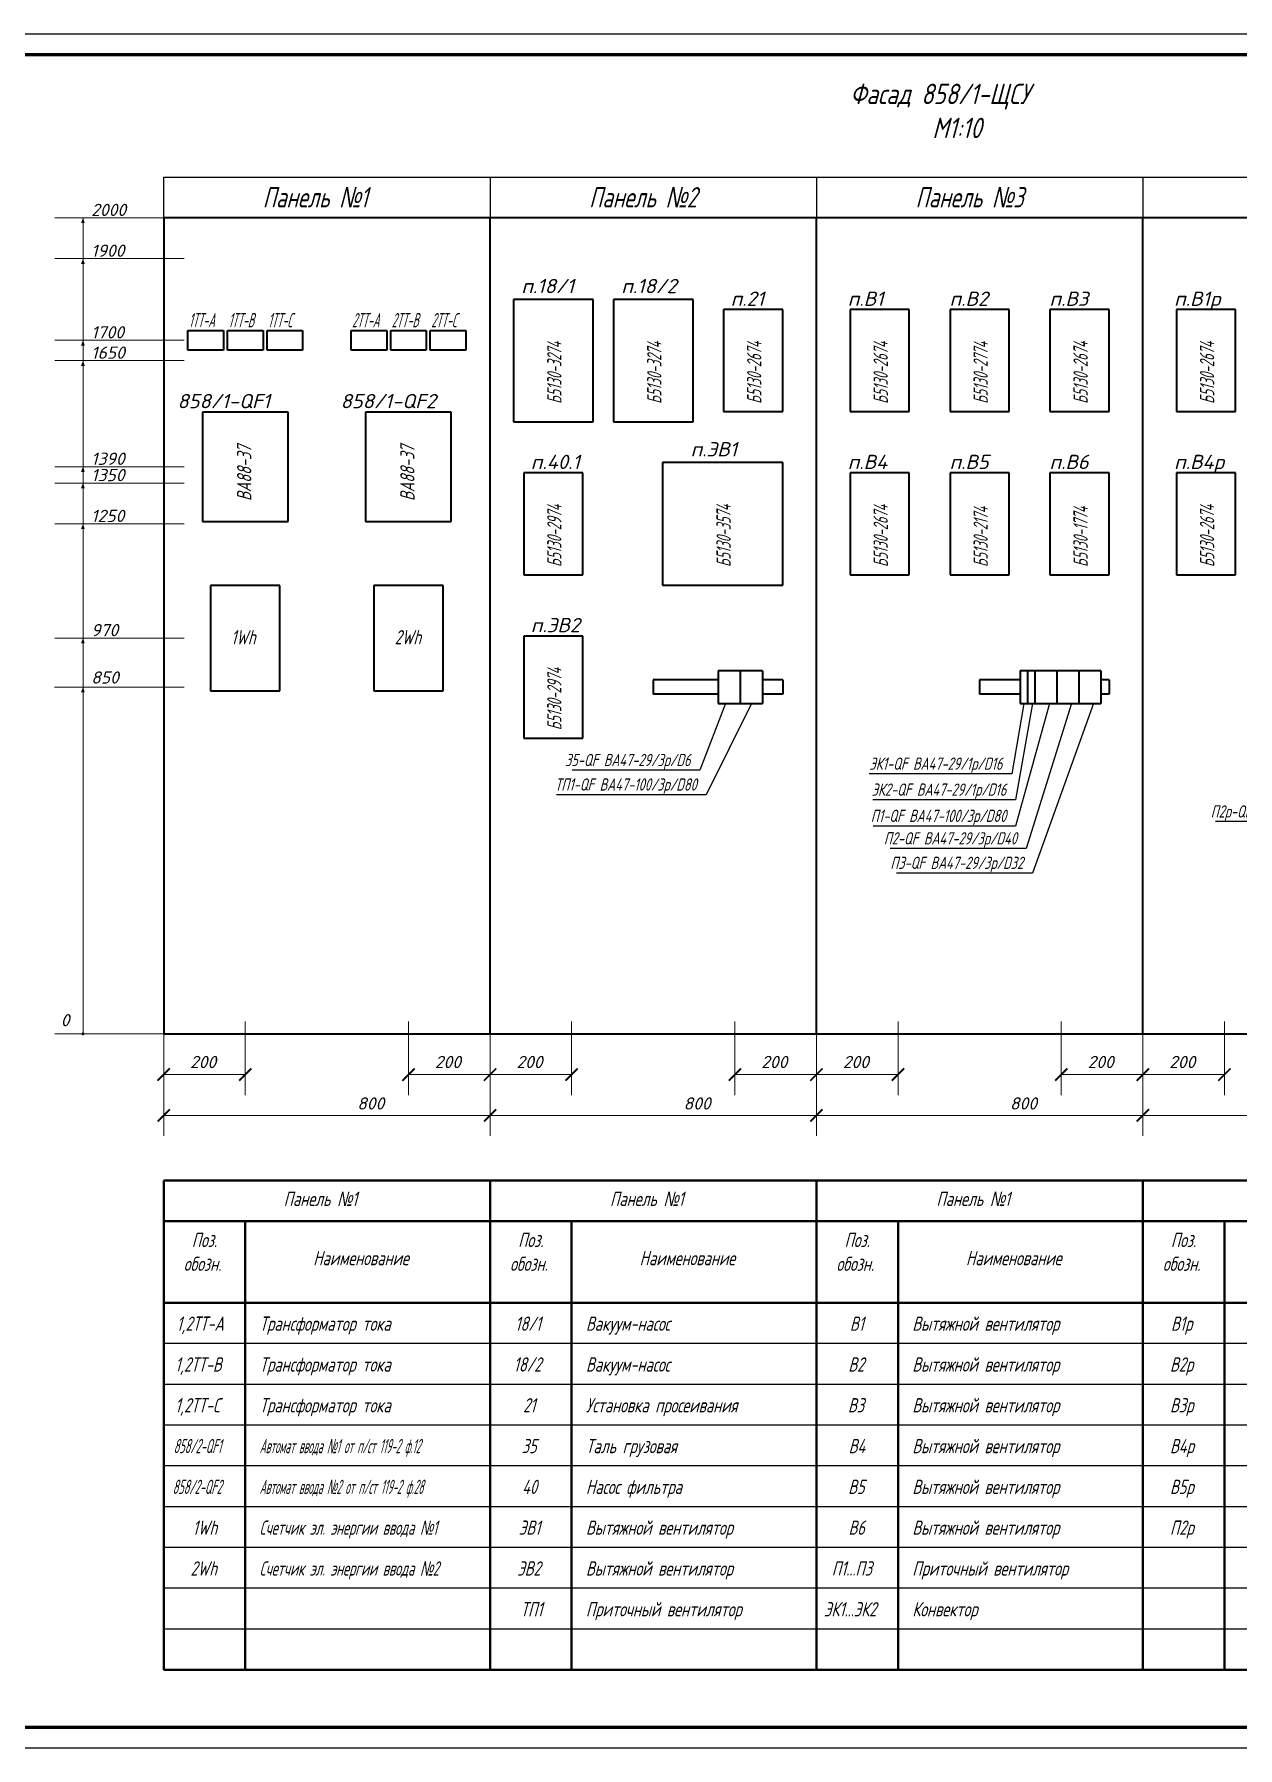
# Model space of a CAD drawing. Header units: millimetres. Extents: x -10490 to 5162, y -5053 to 76.
# Drawn here: x -6900 to -6605.1, y -814.1 to -394.1 of the extents above; entities that cross this region are included whole.
import ezdxf
from ezdxf import colors
from ezdxf.entities.mleader import LeaderData, LeaderLine
from ezdxf.math import Vec2, Vec3

# ---------------------------------------------------------------- set-up
doc = ezdxf.new("R2010")
doc.units = ezdxf.units.MM
for name, color, linetype, lineweight in [('Линия выноска', 137, 'Continuous', 25), ('Размерная', 4, 'Continuous', 25), ('Рамка толстая', 7, 'Continuous', 60), ('Рамка тонкая', 5, 'Continuous', 25), ('ТаБлица', 253, 'Continuous', 25), ('Текст', 2, 'Continuous', 25), ('Элемент эл. схем', 7, 'Continuous', 35)]:
    doc.layers.add(name, color=color, linetype=linetype, lineweight=lineweight)
doc.styles.add('GOST', font='GOST.shx', dxfattribs={"oblique": 15, "height": 3.5})
doc.styles.add('SIMPLEX', font='simplex.shx', dxfattribs={"width": 0.7, "oblique": 15})

# ---------------------------------------------------------------- blocks, each defined once
blk = doc.blocks.new('_ArchTick')
at = {"color": 0, "linetype": 'ByBlock', "const_width": 0.15}
blk.add_lwpolyline([(-0.5, -0.5), (0.5, 0.5)], dxfattribs=at)
blk = doc.blocks.new('_None')
blk = doc.blocks.new('A$C7B2D3637')
at = {"layer": 'Рамка толстая'}
for p, q in [((886, 415), (20, 415)), ((20, 5), (886, 5))]:
    blk.add_line(p, q, dxfattribs=at)
at = {"layer": 'Рамка тонкая'}
for p, q in [((891, 420), (0, 420)), ((0, 0), (891, 0))]:
    blk.add_line(p, q, dxfattribs=at)

msp = doc.modelspace()

# ---------------------------------------------------------------- hatches: boundary and pattern name
at = {"layer": 'Размерная', "lineweight": 18}
for points in [[(-6888.08289, -439.12815), (-6887.66956, -440.44794), (-6888.60131, -440.44792)], [(-6888.08278, -449.12804), (-6887.66945, -450.44782), (-6888.60119, -450.44781)], [(-6888.08278, -469.12796), (-6887.66945, -470.44774), (-6888.60119, -470.44773)], [(-6888.08289, -474.12796), (-6887.66956, -475.44774), (-6888.60131, -475.44773)], [(-6888.08278, -500.12807), (-6887.66945, -501.44785), (-6888.60119, -501.44783)], [(-6888.08314, -504.12558), (-6887.66981, -505.44536), (-6888.60156, -505.44535)], [(-6888.08414, -514.12814), (-6887.67081, -515.44792), (-6888.60255, -515.4479)], [(-6888.08278, -542.12876), (-6887.66945, -543.44854), (-6888.60119, -543.44853)], [(-6888.0848, -554.12819), (-6887.67147, -555.44797), (-6888.60322, -555.44796)]]:
    msp.add_hatch(color=256, dxfattribs=at).paths.add_polyline_path(points)
h = msp.add_hatch(color=256, dxfattribs=at)
h.paths.add_polyline_path([(-6888.09564, -639.53077), (-6888.09564, -639.34013, 1), (-6888.09563, -638.94013), (-6888.09563, -638.80185, -0.983601769)])
h.paths.add_polyline_path([(-6888.46615, -639.1706), (-6888.2933, -639.1706, 0.37009163), (-6888.09564, -639.34013), (-6888.09564, -639.53077, -0.415603372)])
h.paths.add_polyline_path([(-6888.10165, -638.8018, -0.004133378), (-6888.09563, -638.80185), (-6888.09563, -638.94013, 0.459756381), (-6888.2933, -639.1706), (-6888.46615, -639.1706, -0.417671194)])
h = msp.add_hatch(color=256, dxfattribs=at)
h.paths.add_polyline_path([(-6888.09564, -639.34013), (-6888.09563, -638.94013, -1)])
h.paths.add_polyline_path([(-6888.09563, -638.94013), (-6888.09563, -639.17061), (-6888.2933, -639.1706, -0.459756381)])
h.paths.add_polyline_path([(-6888.09563, -639.17061), (-6888.09564, -639.34013, -0.37009163), (-6888.2933, -639.1706)])

# ---------------------------------------------------------------- linework, layer by layer
for p, q in [((-6895.04361, -439.14622), (-6868.32463, -439.14683)), ((-6888.09231, -439.14638), (-6888.09563, -639.14013)), ((-6895.0435, -449.14611), (-6863.32452, -449.14683)), ((-6895.0435, -469.14603), (-6863.32452, -469.14675)), ((-6895.04361, -474.14603), (-6863.32463, -474.14675)), ((-6895.0435, -500.14614), (-6863.32452, -500.14686)), ((-6895.04386, -504.14365), (-6863.32488, -504.14437)), ((-6895.04486, -514.14621), (-6863.32587, -514.14693)), ((-6895.0435, -542.14683), (-6863.32452, -542.14755)), ((-6895.04552, -554.14626), (-6863.32295, -554.14687)), ((-6868.32479, -637.14615), (-6868.32513, -664.14468)), ((-6868.32479, -637.14615), (-6868.32513, -664.14468)), ((-6868.32479, -637.14615), (-6868.32513, -664.14468)), ((-6868.32479, -637.14615), (-6868.32513, -664.14468)), ((-6848.32435, -636.14683), (-6848.32629, -654.15391)), ((-6808.32127, -636.14629), (-6808.32321, -654.15337)), ((-6788.32484, -637.14615), (-6788.32518, -664.14468)), ((-6788.32484, -637.14615), (-6788.32518, -664.14468)), ((-6788.32484, -637.14615), (-6788.32518, -664.14468)), ((-6788.32484, -637.14615), (-6788.32518, -664.14468)), ((-6768.32435, -636.14683), (-6768.32629, -654.15391)), ((-6728.32127, -636.14629), (-6728.32321, -654.15337)), ((-6708.32484, -637.14615), (-6708.32518, -664.14468)), ((-6708.32484, -637.14615), (-6708.32518, -664.14468)), ((-6708.32484, -637.14615), (-6708.32518, -664.14468)), ((-6708.32484, -637.14615), (-6708.32518, -664.14468)), ((-6688.32435, -636.14683), (-6688.32629, -654.15391)), ((-6648.32127, -636.14629), (-6648.32321, -654.15337)), ((-6628.32484, -637.14615), (-6628.32518, -664.14468)), ((-6628.32484, -637.14615), (-6628.32518, -664.14468)), ((-6628.32484, -637.14615), (-6628.32518, -664.14468)), ((-6628.32484, -637.14615), (-6628.32518, -664.14468)), ((-6608.32459, -636.14985), (-6608.32653, -654.15693)), ((-6868.32463, -639.14683), (-6895.04195, -639.14622)), ((-6868.32438, -649.14683), (-6848.32621, -649.14733)), ((-6868.32438, -649.14683), (-6848.32621, -649.14733)), ((-6868.32438, -649.14683), (-6848.32621, -649.14733)), ((-6808.32267, -649.14633), (-6788.3245, -649.14683)), ((-6808.32267, -649.14633), (-6788.3245, -649.14683)), ((-6808.32267, -649.14633), (-6788.3245, -649.14683)), ((-6788.32438, -649.14683), (-6768.32621, -649.14733)), ((-6788.32438, -649.14683), (-6768.32621, -649.14733)), ((-6788.32438, -649.14683), (-6768.32621, -649.14733)), ((-6728.32267, -649.14633), (-6708.3245, -649.14683)), ((-6728.32267, -649.14633), (-6708.3245, -649.14683)), ((-6728.32267, -649.14633), (-6708.3245, -649.14683)), ((-6708.32438, -649.14683), (-6688.32621, -649.14733)), ((-6708.32438, -649.14683), (-6688.32621, -649.14733)), ((-6708.32438, -649.14683), (-6688.32621, -649.14733)), ((-6648.32267, -649.14633), (-6628.3245, -649.14683)), ((-6648.32267, -649.14633), (-6628.3245, -649.14683)), ((-6648.32267, -649.14633), (-6628.3245, -649.14683)), ((-6628.32462, -649.14985), (-6608.32644, -649.15035)), ((-6628.32462, -649.14985), (-6608.32644, -649.15035)), ((-6628.32462, -649.14985), (-6608.32644, -649.15035)), ((-6868.325, -659.14468), (-6788.325, -659.14568)), ((-6788.325, -659.14468), (-6708.325, -659.14568)), ((-6708.325, -659.14468), (-6628.325, -659.14568)), ((-6628.32524, -659.1477), (-6548.32524, -659.14869))]:
    msp.add_line(p, q, dxfattribs=at)
msp.add_circle((-6888.09563, -639.14013), 0.2, dxfattribs=at)
at = {"layer": 'Рамка тонкая'}
for p, q in [((-6868.32463, -439.14683), (-6868.32463, -429.14683)), ((-6868.32463, -429.14683), (-6788.32463, -429.14683)), ((-6788.32463, -429.14683), (-6788.32463, -439.14683)), ((-6788.32463, -429.14683), (-6708.32463, -429.14683)), ((-6708.32463, -429.14683), (-6708.32463, -439.14683)), ((-6708.32463, -429.14683), (-6628.32463, -429.14683)), ((-6628.32463, -429.14683), (-6628.32463, -439.14683)), ((-6628.32463, -429.14683), (-6548.32463, -429.14683)), ((-6788.32453, -715.0721), (-6868.32453, -715.0721)), ((-6708.32476, -715.0721), (-6788.32476, -715.0721)), ((-6628.325, -715.0721), (-6708.325, -715.0721)), ((-6548.32523, -715.0721), (-6628.32523, -715.0721)), ((-6788.32453, -725.0721), (-6868.32453, -725.0721)), ((-6708.32476, -725.0721), (-6788.32476, -725.0721)), ((-6628.325, -725.0721), (-6708.325, -725.0721)), ((-6548.32523, -725.0721), (-6628.32523, -725.0721)), ((-6788.32453, -735.0721), (-6868.32453, -735.0721)), ((-6708.32476, -735.0721), (-6788.32476, -735.0721)), ((-6628.325, -735.0721), (-6708.325, -735.0721)), ((-6548.32523, -735.0721), (-6628.32523, -735.0721)), ((-6788.32453, -745.0721), (-6868.32453, -745.0721)), ((-6708.32476, -745.0721), (-6788.32476, -745.0721)), ((-6628.325, -745.0721), (-6708.325, -745.0721)), ((-6548.32523, -745.0721), (-6628.32523, -745.0721)), ((-6788.32453, -755.0721), (-6868.32453, -755.0721)), ((-6708.32476, -755.0721), (-6788.32476, -755.0721)), ((-6628.325, -755.0721), (-6708.325, -755.0721)), ((-6548.32523, -755.0721), (-6628.32523, -755.0721)), ((-6788.32453, -765.0721), (-6868.32453, -765.0721)), ((-6708.32476, -765.0721), (-6788.32476, -765.0721)), ((-6628.325, -765.0721), (-6708.325, -765.0721)), ((-6548.32523, -765.0721), (-6628.32523, -765.0721)), ((-6788.32453, -775.0721), (-6868.32453, -775.0721)), ((-6708.32476, -775.0721), (-6788.32476, -775.0721)), ((-6628.325, -775.0721), (-6708.325, -775.0721)), ((-6548.32523, -775.0721), (-6628.32523, -775.0721)), ((-6788.32453, -785.0721), (-6868.32453, -785.0721)), ((-6708.32476, -785.0721), (-6788.32476, -785.0721)), ((-6628.325, -785.0721), (-6708.325, -785.0721)), ((-6548.32523, -785.0721), (-6628.32523, -785.0721))]:
    msp.add_line(p, q, dxfattribs=at)
at = {"layer": 'ТаБлица', "lineweight": 40}
for p, q in [((-6788.32453, -675.0721), (-6868.32453, -675.0721)), ((-6868.32453, -675.0721), (-6868.32453, -795.0721)), ((-6708.32476, -675.0721), (-6788.32476, -675.0721)), ((-6788.32476, -675.0721), (-6788.32476, -795.0721)), ((-6788.32453, -675.0721), (-6788.32453, -795.0721)), ((-6628.325, -675.0721), (-6708.325, -675.0721)), ((-6708.325, -675.0721), (-6708.325, -795.0721)), ((-6708.32476, -675.0721), (-6708.32476, -795.0721)), ((-6708.32476, -675.0721), (-6708.32476, -795.0721)), ((-6548.32523, -675.0721), (-6628.32523, -675.0721)), ((-6628.325, -675.0721), (-6628.325, -795.0721)), ((-6788.32453, -685.0721), (-6868.32453, -685.0721)), ((-6848.32453, -795.0721), (-6848.32453, -685.0721)), ((-6708.32476, -685.0721), (-6788.32476, -685.0721)), ((-6768.32476, -795.0721), (-6768.32476, -685.0721)), ((-6628.325, -685.0721), (-6708.325, -685.0721)), ((-6688.325, -795.0721), (-6688.325, -685.0721)), ((-6548.32523, -685.0721), (-6628.32523, -685.0721)), ((-6608.32523, -795.0721), (-6608.32523, -685.0721)), ((-6788.32453, -705.0721), (-6868.32453, -705.0721)), ((-6708.32476, -705.0721), (-6788.32476, -705.0721)), ((-6628.325, -705.0721), (-6708.325, -705.0721)), ((-6548.32523, -705.0721), (-6628.32523, -705.0721)), ((-6788.32453, -795.0721), (-6868.32453, -795.0721)), ((-6708.32476, -795.0721), (-6788.32476, -795.0721)), ((-6628.325, -795.0721), (-6708.325, -795.0721)), ((-6548.32523, -795.0721), (-6628.32523, -795.0721))]:
    msp.add_line(p, q, dxfattribs=at)
at = {"layer": 'Элемент эл. схем'}
for p, q in [((-6868.32463, -439.14683), (-6868.32463, -639.14683)), ((-6788.32463, -439.14683), (-6868.32463, -439.14683)), ((-6788.32463, -639.14683), (-6788.32463, -439.14683)), ((-6708.32463, -439.14683), (-6788.32463, -439.14683)), ((-6708.32463, -639.14683), (-6708.32463, -439.14683)), ((-6628.32463, -439.14683), (-6708.32463, -439.14683)), ((-6628.32463, -639.14683), (-6628.32463, -439.14683)), ((-6548.32463, -439.14683), (-6628.32463, -439.14683)), ((-6782.5741, -459.14568), (-6782.5741, -489.14568)), ((-6763.0741, -459.14568), (-6782.5741, -459.14568)), ((-6763.0741, -489.14568), (-6763.0741, -459.14568)), ((-6758.07463, -459.14568), (-6758.07463, -489.14568)), ((-6738.57463, -459.14568), (-6758.07463, -459.14568)), ((-6738.57463, -489.14568), (-6738.57463, -459.14568)), ((-6731.07949, -461.64568), (-6731.07949, -486.64568)), ((-6716.57949, -461.64568), (-6731.07949, -461.64568)), ((-6716.57949, -486.64568), (-6716.57949, -461.64568)), ((-6700.0741, -461.64568), (-6700.0741, -486.64568)), ((-6685.5741, -461.64568), (-6700.0741, -461.64568)), ((-6685.5741, -486.64568), (-6685.5741, -461.64568)), ((-6675.57423, -461.64568), (-6675.57423, -486.64568)), ((-6661.07423, -461.64568), (-6675.57423, -461.64568)), ((-6661.07423, -486.64568), (-6661.07423, -461.64568)), ((-6651.07949, -461.64568), (-6651.07949, -486.64568)), ((-6636.57949, -461.64568), (-6651.07949, -461.64568)), ((-6636.57949, -486.64568), (-6636.57949, -461.64568)), ((-6620.0741, -461.64568), (-6620.0741, -486.64568)), ((-6605.5741, -461.64568), (-6620.0741, -461.64568)), ((-6605.5741, -486.64568), (-6605.5741, -461.64568)), ((-6862.37463, -466.74677), (-6853.67463, -466.74677)), ((-6862.37463, -471.54677), (-6862.37463, -466.74677)), ((-6853.67463, -466.74677), (-6853.67463, -471.54677)), ((-6852.67463, -466.74677), (-6843.97463, -466.74677)), ((-6852.67463, -471.54677), (-6852.67463, -466.74677)), ((-6843.97463, -466.74677), (-6843.97463, -471.54677)), ((-6842.97463, -466.74677), (-6834.27463, -466.74677)), ((-6842.97463, -471.54677), (-6842.97463, -466.74677)), ((-6834.27463, -466.74677), (-6834.27463, -471.54677)), ((-6822.36482, -466.74677), (-6813.66482, -466.74677)), ((-6822.36482, -471.54677), (-6822.36482, -466.74677)), ((-6813.66482, -466.74677), (-6813.66482, -471.54677)), ((-6812.66482, -466.74677), (-6803.96482, -466.74677)), ((-6812.66482, -471.54677), (-6812.66482, -466.74677)), ((-6803.96482, -466.74677), (-6803.96482, -471.54677)), ((-6802.96482, -466.74677), (-6794.26482, -466.74677)), ((-6802.96482, -471.54677), (-6802.96482, -466.74677)), ((-6794.26482, -466.74677), (-6794.26482, -471.54677)), ((-6853.67463, -471.54677), (-6862.37463, -471.54677)), ((-6843.97463, -471.54677), (-6852.67463, -471.54677)), ((-6834.27463, -471.54677), (-6842.97463, -471.54677)), ((-6813.66482, -471.54677), (-6822.36482, -471.54677)), ((-6803.96482, -471.54677), (-6812.66482, -471.54677)), ((-6794.26482, -471.54677), (-6802.96482, -471.54677)), ((-6858.82453, -486.74688), (-6858.82453, -513.54688)), ((-6837.82453, -486.74688), (-6858.82453, -486.74688)), ((-6837.82453, -513.54688), (-6837.82453, -486.74688)), ((-6818.82434, -486.74688), (-6818.82434, -513.54688)), ((-6797.82434, -486.74688), (-6818.82434, -486.74688)), ((-6797.82434, -513.54688), (-6797.82434, -486.74688)), ((-6731.07949, -486.64568), (-6716.57949, -486.64568)), ((-6700.0741, -486.64568), (-6685.5741, -486.64568)), ((-6675.57423, -486.64568), (-6661.07423, -486.64568)), ((-6651.07949, -486.64568), (-6636.57949, -486.64568)), ((-6620.0741, -486.64568), (-6605.5741, -486.64568)), ((-6782.5741, -489.14568), (-6763.0741, -489.14568)), ((-6758.07463, -489.14568), (-6738.57463, -489.14568)), ((-6746.07949, -499.14568), (-6746.07949, -529.14568)), ((-6716.57949, -499.14568), (-6746.07949, -499.14568)), ((-6716.57949, -529.14568), (-6716.57949, -499.14568)), ((-6780.0741, -501.64568), (-6780.0741, -526.64568)), ((-6765.5741, -501.64568), (-6780.0741, -501.64568)), ((-6765.5741, -526.64568), (-6765.5741, -501.64568)), ((-6700.0741, -501.64568), (-6700.0741, -526.64568)), ((-6685.5741, -501.64568), (-6700.0741, -501.64568)), ((-6685.5741, -526.64568), (-6685.5741, -501.64568)), ((-6675.57423, -501.64568), (-6675.57423, -526.64568)), ((-6661.07423, -501.64568), (-6675.57423, -501.64568)), ((-6661.07423, -526.64568), (-6661.07423, -501.64568)), ((-6651.07949, -501.64568), (-6651.07949, -526.64568)), ((-6636.57949, -501.64568), (-6651.07949, -501.64568)), ((-6636.57949, -526.64568), (-6636.57949, -501.64568)), ((-6620.0741, -501.64568), (-6620.0741, -526.64568)), ((-6605.5741, -501.64568), (-6620.0741, -501.64568)), ((-6605.5741, -526.64568), (-6605.5741, -501.64568)), ((-6858.82453, -513.54688), (-6837.82453, -513.54688)), ((-6818.82434, -513.54688), (-6797.82434, -513.54688)), ((-6780.0741, -526.64568), (-6765.5741, -526.64568)), ((-6746.07949, -529.14568), (-6716.57949, -529.14568)), ((-6700.0741, -526.64568), (-6685.5741, -526.64568)), ((-6675.57423, -526.64568), (-6661.07423, -526.64568)), ((-6651.07949, -526.64568), (-6636.57949, -526.64568)), ((-6620.0741, -526.64568), (-6605.5741, -526.64568)), ((-6856.82453, -529.24699), (-6856.82453, -555.04699)), ((-6839.82453, -529.24699), (-6856.82453, -529.24699)), ((-6839.82453, -555.04699), (-6839.82453, -529.24699)), ((-6816.82434, -529.24699), (-6816.82434, -555.04699)), ((-6799.82434, -529.24699), (-6816.82434, -529.24699)), ((-6799.82434, -555.04699), (-6799.82434, -529.24699)), ((-6780.0741, -541.64572), (-6780.0741, -566.64572)), ((-6765.5741, -541.64572), (-6780.0741, -541.64572)), ((-6765.5741, -566.64572), (-6765.5741, -541.64572)), ((-6732.37949, -550.14687), (-6732.37949, -558.14687)), ((-6730.57949, -550.14687), (-6732.37949, -550.14687)), ((-6728.77949, -550.14687), (-6730.57949, -550.14687)), ((-6726.97949, -550.14687), (-6728.77949, -550.14687)), ((-6726.97949, -550.14687), (-6726.97949, -558.14687)), ((-6725.17949, -550.14687), (-6726.97949, -550.14687)), ((-6723.37949, -550.14687), (-6725.17949, -550.14687)), ((-6721.57949, -550.14687), (-6723.37949, -550.14687)), ((-6721.57949, -550.14687), (-6721.57949, -558.14687)), ((-6656.57925, -550.14687), (-6658.37925, -550.14687)), ((-6658.37925, -550.14687), (-6658.37925, -558.14687)), ((-6654.77925, -550.14687), (-6656.57925, -550.14687)), ((-6656.57925, -550.14687), (-6656.57925, -558.14687)), ((-6654.77925, -550.14687), (-6654.77925, -558.14687)), ((-6652.97925, -550.14687), (-6654.77925, -550.14687)), ((-6651.17925, -550.14687), (-6652.97925, -550.14687)), ((-6649.37925, -550.14687), (-6651.17925, -550.14687)), ((-6649.37925, -550.14687), (-6649.37925, -558.14687)), ((-6647.57925, -550.14687), (-6649.37925, -550.14687)), ((-6645.77925, -550.14687), (-6647.57925, -550.14687)), ((-6643.97925, -550.14687), (-6645.77925, -550.14687)), ((-6643.97925, -550.14687), (-6643.97925, -558.14687)), ((-6642.17925, -550.14687), (-6643.97925, -550.14687)), ((-6640.37925, -550.14687), (-6642.17925, -550.14687)), ((-6638.57925, -550.14687), (-6640.37925, -550.14687)), ((-6638.57925, -550.14687), (-6638.57925, -558.14687)), ((-6732.37949, -552.39572), (-6748.32463, -552.39572)), ((-6748.32463, -552.39572), (-6748.32463, -555.89572)), ((-6716.57949, -552.39572), (-6721.57949, -552.39572)), ((-6716.57949, -552.39572), (-6716.57949, -555.89572)), ((-6658.37925, -552.39572), (-6668.32439, -552.39572)), ((-6668.32439, -552.39572), (-6668.32439, -555.89572)), ((-6636.57925, -552.39572), (-6638.57925, -552.39572)), ((-6636.57925, -552.39572), (-6636.57925, -555.89572)), ((-6856.82453, -555.04699), (-6839.82453, -555.04699)), ((-6816.82434, -555.04699), (-6799.82434, -555.04699)), ((-6732.37949, -555.89572), (-6748.32463, -555.89572)), ((-6732.37949, -558.14687), (-6730.57949, -558.14687)), ((-6730.57949, -558.14687), (-6728.77949, -558.14687)), ((-6728.77949, -558.14687), (-6726.97949, -558.14687)), ((-6726.97949, -558.14687), (-6725.17949, -558.14687)), ((-6725.17949, -558.14687), (-6723.37949, -558.14687)), ((-6723.37949, -558.14687), (-6721.57949, -558.14687)), ((-6716.57949, -555.89572), (-6721.57949, -555.89572)), ((-6658.37925, -555.89572), (-6668.32439, -555.89572)), ((-6658.37925, -558.14687), (-6656.57925, -558.14687)), ((-6656.57925, -558.14687), (-6654.77925, -558.14687)), ((-6654.77925, -558.14687), (-6652.97925, -558.14687)), ((-6652.97925, -558.14687), (-6651.17925, -558.14687)), ((-6651.17925, -558.14687), (-6649.37925, -558.14687)), ((-6649.37925, -558.14687), (-6647.57925, -558.14687)), ((-6647.57925, -558.14687), (-6645.77925, -558.14687)), ((-6645.77925, -558.14687), (-6643.97925, -558.14687)), ((-6643.97925, -558.14687), (-6642.17925, -558.14687)), ((-6642.17925, -558.14687), (-6640.37925, -558.14687)), ((-6640.37925, -558.14687), (-6638.57925, -558.14687)), ((-6636.57925, -555.89572), (-6638.57925, -555.89572)), ((-6780.0741, -566.64572), (-6765.5741, -566.64572)), ((-6868.32463, -639.14683), (-6788.32463, -639.14683)), ((-6788.32463, -639.14683), (-6708.32463, -639.14683)), ((-6708.32463, -639.14683), (-6628.32463, -639.14683)), ((-6628.32463, -639.14683), (-6548.32463, -639.14683))]:
    msp.add_line(p, q, dxfattribs=at)

# ---------------------------------------------------------------- block references
msp.add_blockref('A$C7B2D3637', (-6925.04361, -814.14684))
at = {"layer": 'Размерная', "lineweight": 18, "xscale": 2.99999999999979, "yscale": 2.99999999999979, "zscale": 2.99999999999979, "rotation": 179.9990485792585}
for p in [(-6868.32444, -649.14677), (-6868.32444, -649.14677), (-6848.32621, -649.14733), (-6808.32313, -649.14679), (-6788.32496, -649.14729), (-6768.32621, -649.14733), (-6728.32313, -649.14679), (-6708.32496, -649.14729), (-6688.32621, -649.14733), (-6648.32313, -649.14679), (-6628.32496, -649.14729), (-6608.32644, -649.15035), (-6868.325, -659.14435), (-6868.325, -659.14435), (-6788.325, -659.14568), (-6788.325, -659.14568), (-6708.325, -659.14568), (-6708.325, -659.14568), (-6628.325, -659.14568), (-6628.325, -659.14568)]:
    msp.add_blockref('_ArchTick', p, dxfattribs=at)

# ---------------------------------------------------------------- texts
at = {"layer": 'Текст', "linetype": 'Continuous', "lineweight": 20, "style": 'SIMPLEX', "oblique": 15}
for s, height, p in [('2000', 3, (-6886.09078, -438.69672)), ('1900', 3, (-6886.09067, -448.69661)), ('п.18/1', 3.5, (-6780.65933, -457.6102)), ('п.18/2', 3.5, (-6756.15986, -457.6102)), ('п.21', 3.5, (-6729.34829, -460.7172)), ('п.В1', 3.5, (-6700.65933, -460.7172)), ('п.В2', 3.5, (-6675.70106, -460.7172)), ('п.В3', 3.5, (-6651.20632, -460.7172)), ('п.В1р', 3.5, (-6620.65933, -460.7172)), ('1700', 3, (-6886.09067, -468.69653)), ('1650', 3, (-6886.09078, -473.69653)), ('858/1-QF1', 3.5, (-6864.95817, -485.8184)), ('858/1-QF2', 3.5, (-6824.95798, -485.8184)), ('п.ЭВ1', 3.5, (-6739.16472, -497.6102)), ('1390', 3, (-6886.09067, -499.69663)), ('п.40.1', 3.5, (-6778.3429, -500.7172)), ('п.В4', 3.5, (-6700.65933, -500.7172)), ('п.В5', 3.5, (-6675.70106, -500.7172)), ('п.В6', 3.5, (-6651.20632, -500.7172)), ('п.В4р', 3.5, (-6620.65933, -500.7172)), ('1350', 3, (-6886.09103, -503.69415)), ('1250', 3, (-6886.09203, -513.69671)), ('п.ЭВ2', 3.5, (-6778.3429, -540.71724)), ('970', 3, (-6886.09067, -541.69733)), ('850', 3, (-6886.09269, -553.31276)), (' 0', 3, (-6895.52801, -637.30977)), ('200', 3, (-6861.86912, -647.56675)), ('200', 3, (-6801.86741, -647.56625)), ('200', 3, (-6781.86912, -647.56675)), ('200', 3, (-6721.86741, -647.56625)), ('200', 3, (-6701.86912, -647.56675)), ('200', 3, (-6641.86741, -647.56625)), ('200', 3, (-6621.86935, -647.56976)), ('800', 3, (-6820.89282, -657.72088)), ('800', 3, (-6740.89282, -657.72088)), ('800', 3, (-6660.89282, -657.72088))]:
    msp.add_text(s, height=height, rotation=359.9990486, dxfattribs=at).set_placement(p)
for s, width, p in [('1ТТ-А', 0.5, (-6862.17591, -465.97354)), ('1ТТ-В', 0.5, (-6852.47591, -465.97354)), ('1ТТ-С', 0.5, (-6842.77591, -465.97354)), ('2ТТ-А', 0.5, (-6822.1661, -465.97354)), ('2ТТ-В', 0.5, (-6812.4661, -465.97354)), ('2ТТ-С', 0.5, (-6802.7661, -465.97354)), ('1Wh', 0.7, (-6851.82127, -543.69223)), ('2Wh', 0.7, (-6811.71674, -543.69223))]:
    msp.add_text(s, height=3.5, rotation=359.9990486, dxfattribs=dict(at, width=width)).set_placement(p)
at = {"layer": 'Текст', "attachment_point": 1}
for s, width, heights, insert, char_height, style in [('\\pi82.781;Фасад 858/1-ЩСУ\\P\\pi102.93;М1:10', 220, [0], (-6782.85943, -406.26692), 5, 'GOST'), ('\\pi24.272;Панель {\\fArial|b0|i0|c204|p34;№}1', 80, [0], (-6868.32463, -431.59471), 5, 'SIMPLEX'), ('\\pi24.272;Панель {\\fArial|b0|i0|c204|p34;№}2', 80, [0], (-6788.32463, -431.59471), 5, 'SIMPLEX'), ('\\pi24.272;Панель {\\fArial|b0|i0|c204|p34;№}3', 80, [0], (-6708.32463, -431.59471), 5, 'SIMPLEX'), ('\\pi29.41;Панель {\\fArial|b0|i0|c204|p34;№}1', 80, [0], (-6868.32453, -677.84926), 3.5, 'SIMPLEX'), ('\\pi29.41;Панель {\\fArial|b0|i0|c204|p34;№}1', 80, [0], (-6788.32476, -677.84926), 3.5, 'SIMPLEX'), ('\\pi29.41;Панель {\\fArial|b0|i0|c204|p34;№}1', 80, [0], (-6708.325, -677.84926), 3.5, 'SIMPLEX'), ('\\pi6.886,t6.886;Поз. \\P\\pi4.9113,t4.9113;обозн.', 20, [0], (-6868.32453, -687.93412), 3.5, 'SIMPLEX'), ('\\pi6.886,t6.886;Поз. \\P\\pi4.9113,t4.9113;обозн.', 20, [0], (-6788.32476, -687.93412), 3.5, 'SIMPLEX'), ('\\pi6.886,t6.886;Поз. \\P\\pi4.9113,t4.9113;обозн.', 20, [0], (-6708.325, -687.93412), 3.5, 'SIMPLEX'), ('\\pi6.886,t6.886;Поз. \\P\\pi4.9113,t4.9113;обозн.', 20, [0], (-6628.32523, -687.93412), 3.5, 'SIMPLEX'), ('\\pi16.652;Наименование', 60, [0], (-6848.32453, -692.38067), 3.5, 'SIMPLEX'), ('\\pi16.652;Наименование', 60, [0], (-6768.32476, -692.38067), 3.5, 'SIMPLEX'), ('\\pi16.652;Наименование', 60, [0], (-6688.325, -692.38067), 3.5, 'SIMPLEX'), ('\\pi3.175;1,2ТТ-А', 20, [0], (-6868.32453, -708.45355), 3.5, 'SIMPLEX'), ('\\pi3.5;Трансформатор тока', 60, [0], (-6848.32453, -708.45355), 3.5, 'SIMPLEX'), ('\\pi6.1478;18/1', 20, [0], (-6788.32476, -708.45355), 3.5, 'SIMPLEX'), ('\\pi3.5;Вакуум-насос', 60, [0], (-6768.32476, -708.45355), 3.5, 'SIMPLEX'), ('\\pi8.1894;В1', 20, [0], (-6708.325, -708.45355), 3.5, 'SIMPLEX'), ('\\pi3.5;Вытяжной вентилятор', 60, [0], (-6688.325, -708.45355), 3.5, 'SIMPLEX'), ('\\pi6.896;В1р', 20, [0], (-6628.32523, -708.45355), 3.5, 'SIMPLEX'), ('\\pi2.7954;1,2ТТ-В', 20, [0], (-6868.32453, -718.45355), 3.5, 'SIMPLEX'), ('\\pi3.5;Трансформатор тока', 60, [0], (-6848.32453, -718.45355), 3.5, 'SIMPLEX'), ('\\pi5.7704;18/2', 20, [0], (-6788.32476, -718.45355), 3.5, 'SIMPLEX'), ('\\pi3.5;Вакуум-насос', 60, [0], (-6768.32476, -718.45355), 3.5, 'SIMPLEX'), ('\\pi7.8121;В2', 20, [0], (-6708.325, -718.45355), 3.5, 'SIMPLEX'), ('\\pi3.5;Вытяжной вентилятор', 60, [0], (-6688.325, -718.45355), 3.5, 'SIMPLEX'), ('\\pi6.6627;В2р', 20, [0], (-6628.32523, -718.45355), 3.5, 'SIMPLEX'), ('\\pi2.8177;1,2ТТ-С', 20, [0], (-6868.32453, -728.45355), 3.5, 'SIMPLEX'), ('\\pi3.5;Трансформатор тока', 60, [0], (-6848.32453, -728.45355), 3.5, 'SIMPLEX'), ('\\pi8.0728;21', 20, [0], (-6788.32476, -728.45355), 3.5, 'SIMPLEX'), ('\\pi3.5;Установка просеивания', 60, [0], (-6768.32476, -728.45355), 3.5, 'SIMPLEX'), ('\\pi7.7228;В3', 20, [4.29593], (-6708.325, -728.45355), 3.5, 'SIMPLEX'), ('\\pi3.5;Вытяжной вентилятор', 60, [0], (-6688.325, -728.45355), 3.5, 'SIMPLEX'), ('\\pi6.6627;В3р', 20, [4.29593], (-6628.32523, -728.45355), 3.5, 'SIMPLEX'), ('\\pi2.4091;{\\W0.5;858/2-QF1}', 20, [0], (-6868.32453, -738.45355), 3.5, 'SIMPLEX'), ('\\pi3.5;{\\W0.45;Автомат ввода \\fArial|b0|i0|c204|p34;№\\Fsimplex|c204;1 от п/ст 119-2 ф.12}', 60, [0], (-6848.32453, -738.45355), 3.5, 'SIMPLEX'), ('\\pi7.7537;35', 20, [0], (-6788.32476, -738.45355), 3.5, 'SIMPLEX'), ('\\pi3.5;Таль грузовая', 60, [0], (-6768.32476, -738.45355), 3.5, 'SIMPLEX'), ('\\pi7.8978;В4', 20, [0], (-6708.325, -738.45355), 3.5, 'SIMPLEX'), ('\\pi3.5;Вытяжной вентилятор', 60, [0], (-6688.325, -738.45355), 3.5, 'SIMPLEX'), ('\\pi6.6627;В4р', 20, [0], (-6628.32523, -738.45355), 3.5, 'SIMPLEX'), ('\\pi2.1621;{\\W0.5;858/2-QF2}', 20, [0], (-6868.32453, -748.45355), 3.5, 'SIMPLEX'), ('\\pi3.5;{\\W0.45;Автомат ввода \\fArial|b0|i0|c204|p34;№\\Fsimplex|c204;2 от п/ст 119-2 ф.28}', 60, [0], (-6848.32453, -748.45355), 3.5, 'SIMPLEX'), ('\\pi7.8517;40', 20, [0], (-6788.32476, -748.45355), 3.5, 'SIMPLEX'), ('\\pi3.5;Насос фильтра', 60, [0], (-6768.32476, -748.45355), 3.5, 'SIMPLEX'), ('\\pi7.7811;В5', 20, [0], (-6708.325, -748.45355), 3.5, 'SIMPLEX'), ('\\pi3.5;Вытяжной вентилятор', 60, [0], (-6688.325, -748.45355), 3.5, 'SIMPLEX'), ('\\pi6.6627;В5р', 20, [0], (-6628.32523, -748.45355), 3.5, 'SIMPLEX'), ('\\pi7.0847;1Wh', 20, [0], (-6868.32453, -758.45355), 3.5, 'SIMPLEX'), ('\\pi3.5;{\\W0.6;Счетчик эл. энергии ввода \\fArial|b0|i0|c204|p34;№\\Fsimplex|c204;1 }', 60, [0], (-6848.32453, -758.45355), 3.5, 'SIMPLEX'), ('\\pi7.0314;ЭВ1', 20, [0], (-6788.32476, -758.45355), 3.5, 'SIMPLEX'), ('\\pi3.5;Вытяжной вентилятор', 60, [0], (-6768.32476, -758.45355), 3.5, 'SIMPLEX'), ('\\pi7.8481;В6', 20, [0], (-6708.325, -758.45355), 3.5, 'SIMPLEX'), ('\\pi3.5;Вытяжной вентилятор', 60, [0], (-6688.325, -758.45355), 3.5, 'SIMPLEX'), ('\\pi6.6627;П2р', 20, [0], (-6628.32523, -758.45355), 3.5, 'SIMPLEX'), ('\\pi6.5597;2Wh', 20, [0], (-6868.32453, -768.45355), 3.5, 'SIMPLEX'), ('\\pi3.5;{\\W0.6;Счетчик эл. энергии ввода \\fArial|b0|i0|c204|p34;№\\Fsimplex|c204;2}', 60, [0], (-6848.32453, -768.45355), 3.5, 'SIMPLEX'), ('\\pi6.6541;ЭВ2', 20, [0], (-6788.32476, -768.45355), 3.5, 'SIMPLEX'), ('\\pi3.5;Вытяжной вентилятор', 60, [0], (-6768.32476, -768.45355), 3.5, 'SIMPLEX'), ('\\pi3.7561;П1...П3', 20, [0], (-6708.325, -768.45355), 3.5, 'SIMPLEX'), ('\\pi3.5;Приточный вентилятор', 60, [0], (-6688.325, -768.45355), 3.5, 'SIMPLEX'), ('\\pi7.4894;ТП1', 20, [0], (-6788.32476, -778.45355), 3.5, 'SIMPLEX'), ('\\pi3.5;Приточный вентилятор', 60, [0], (-6768.32476, -778.45355), 3.5, 'SIMPLEX'), ('\\pi1.8124;ЭК1...ЭК2', 20, [0], (-6708.325, -778.45355), 3.5, 'SIMPLEX'), ('\\pi3.5;Конвектор', 60, [0], (-6688.325, -778.45355), 3.5, 'SIMPLEX')]:
    msp.add_mtext_dynamic_manual_height_columns(s, width=width, gutter_width=12.5, heights=heights, dxfattribs=dict(at, insert=insert, char_height=char_height, style=style))
at = {"layer": 'Текст', "char_height": 3.5, "attachment_point": 1, "rotation": 90, "style": 'SIMPLEX'}
for s, width, heights, insert in [('\\pi1.9043;{\\W0.6;Б5130-3274}', 25.1126004, [0], (-6774.32057, -486.64568)), ('\\pi1.9043;{\\W0.6;Б5130-3274}', 25.1126004, [0], (-6749.8211, -486.64568)), ('\\pi1.91;{\\W0.6;Б5130-2674}', 25.1126004, [0], (-6725.32596, -486.64568)), ('\\pi1.9043;{\\W0.6;Б5130-2674}', 25.1126004, [0], (-6694.32057, -486.64568)), ('\\pi1.91;{\\W0.6;Б5130-2774}', 25.1126004, [0], (-6669.8207, -486.64568)), ('\\pi1.91;{\\W0.6;Б5130-2674}', 25.1126004, [0], (-6645.32596, -486.64568)), ('\\pi1.9043;{\\W0.6;Б5130-2674}', 25.1126004, [0], (-6614.32057, -486.64568)), ('\\pi4.9978;ВА88-37', 26.8, [4.00962], (-6850.3372, -513.54688)), ('\\pi4.9978;ВА88-37', 26.8, [4.00962], (-6810.33701, -513.54688)), ('\\pi1.91;{\\W0.6;Б5130-2974}', 25.1126004, [0], (-6774.32057, -526.64568)), ('\\pi1.9043;{\\W0.6;Б5130-3574}', 25.1126004, [0], (-6732.82596, -526.64568)), ('\\pi1.9043;{\\W0.6;Б5130-2674}', 25.1126004, [0], (-6694.32057, -526.64568)), ('\\pi1.91;{\\W0.6;Б5130-2174}', 25.1126004, [0], (-6669.8207, -526.64568)), ('\\pi1.91;{\\W0.6;Б5130-1774}', 25.1126004, [0], (-6645.32596, -526.64568)), ('\\pi1.9043;{\\W0.6;Б5130-2674}', 25.1126004, [0], (-6614.32057, -526.64568)), ('\\pi1.91;{\\W0.6;Б5130-2974}', 25.1126004, [0], (-6774.32057, -566.64572))]:
    msp.add_mtext_dynamic_manual_height_columns(s, width=width, gutter_width=12.5, heights=heights, dxfattribs=dict(at, insert=insert))

# ---------------------------------------------------------------- leaders
at = {"layer": 'Линия выноска'}
ml = msp.add_multileader_mtext('Standard', dxfattribs=at)
ml.set_content('ТП1-QF ВА47-100/3р/D80', color=2, style='SIMPLEX')
ml.set_leader_properties()
ml.set_arrow_properties(name='NONE')
ml.build(insert=Vec2(0, 0))
ml.multileader.update_dxf_attribs({"text_left_attachment_type": 6, "text_right_attachment_type": 6, "dogleg_length": 0.62405, "arrow_head_size": 0.6})
ctx = ml.context
ctx.base_point, ctx.char_height, ctx.arrow_head_size, ctx.plane_origin = Vec3(-6783.32473, -580.54074), 3, 0.6, Vec3(-6752.06483, -537.25048)
ctx.left_attachment, ctx.right_attachment, ctx.text_align_type = 6, 6, 2
notes = []
notes.append((ctx, [(1, (1, 1, 0), (-6735.36198, -580.54074), (-1, 0), 0.31202, [(0, [(-6724.27949, -558.14687)], 0, [])])]))
ctx.mtext.insert, ctx.mtext.alignment, ctx.mtext.flow_direction = Vec3(-6737.674, -576.54074), 3, 5
ml = msp.add_multileader_mtext('Standard', dxfattribs=at)
ml.set_content('35-QF ВА47-29/3р/D6', color=2, style='SIMPLEX')
ml.set_leader_properties()
ml.set_arrow_properties(name='NONE')
ml.build(insert=Vec2(0, 0))
ml.multileader.update_dxf_attribs({"text_left_attachment_type": 6, "text_right_attachment_type": 6, "dogleg_length": 0.62405, "arrow_head_size": 0.6})
ctx = ml.context
ctx.base_point, ctx.char_height, ctx.arrow_head_size, ctx.plane_origin = Vec3(-6780.43591, -574.54074), 3, 0.6, Vec3(-6752.06483, -527.25048)
ctx.left_attachment, ctx.right_attachment, ctx.text_align_type = 6, 6, 2
notes.append((ctx, [(1, (1, 1, 0), (-6736.88799, -574.54074), (-1, 0), 0.31202, [(0, [(-6730.57949, -558.14687)], 0, [])])]))
ctx.mtext.insert, ctx.mtext.alignment, ctx.mtext.flow_direction = Vec3(-6739.20001, -570.54074), 3, 5
ml = msp.add_multileader_mtext('Standard', dxfattribs=at)
ml.set_content('ЭК1-QF ВА47-29/1р/D16', color=2, style='SIMPLEX')
ml.set_leader_properties()
ml.set_arrow_properties(name='NONE')
ml.build(insert=Vec2(0, 0))
ml.multileader.update_dxf_attribs({"text_left_attachment_type": 6, "text_right_attachment_type": 6, "dogleg_length": 0.62405, "arrow_head_size": 0.6})
ctx = ml.context
ctx.base_point, ctx.char_height, ctx.arrow_head_size, ctx.plane_origin = Vec3(-6706.52803, -575.43461), 3, 0.6, Vec3(-6672.06459, -529.00658)
ctx.left_attachment, ctx.right_attachment, ctx.text_align_type = 6, 6, 2
notes.append((ctx, [(1, (1, 1, 0), (-6660.44183, -575.43461), (-1, 0), 0.31202, [(0, [(-6657.47925, -558.14687)], 0, [])])]))
ctx.mtext.insert, ctx.mtext.alignment, ctx.mtext.flow_direction = Vec3(-6662.75385, -571.43461), 3, 5
ml = msp.add_multileader_mtext('Standard', dxfattribs=at)
ml.set_content('П1-QF ВА47-100/3р/D80', color=2, style='SIMPLEX')
ml.set_leader_properties()
ml.set_arrow_properties(name='NONE')
ml.build(insert=Vec2(0, 0))
ml.multileader.update_dxf_attribs({"text_left_attachment_type": 6, "text_right_attachment_type": 6, "dogleg_length": 0.62405, "arrow_head_size": 0.6})
ctx = ml.context
ctx.base_point, ctx.char_height, ctx.arrow_head_size, ctx.plane_origin = Vec3(-6706.25507, -588.22216), 3, 0.6, Vec3(-6672.06459, -541.79413)
ctx.left_attachment, ctx.right_attachment, ctx.text_align_type = 6, 6, 2
notes.append((ctx, [(1, (1, 1, 0), (-6659.49231, -588.22216), (-1, 0), 0.31202, [(0, [(-6651.17925, -558.14687)], 0, [])])]))
ctx.mtext.insert, ctx.mtext.alignment, ctx.mtext.flow_direction = Vec3(-6661.80434, -584.22216), 3, 5
ml = msp.add_multileader_mtext('Standard', dxfattribs=at)
ml.set_content('ЭК2-QF ВА47-29/1р/D16', color=2, style='SIMPLEX')
ml.set_leader_properties()
ml.set_arrow_properties(name='NONE')
ml.build(insert=Vec2(0, 0))
ml.multileader.update_dxf_attribs({"text_left_attachment_type": 6, "text_right_attachment_type": 6, "dogleg_length": 0.62405, "arrow_head_size": 0.6})
ctx = ml.context
ctx.base_point, ctx.char_height, ctx.arrow_head_size, ctx.plane_origin = Vec3(-6705.97852, -581.79418), 3, 0.6, Vec3(-6672.06459, -535.36616)
ctx.left_attachment, ctx.right_attachment, ctx.text_align_type = 6, 6, 2
notes.append((ctx, [(1, (1, 1, 0), (-6659.49231, -581.79418), (-1, 0), 0.31202, [(0, [(-6655.35673, -558.14687)], 0, [])])]))
ctx.mtext.insert, ctx.mtext.alignment, ctx.mtext.flow_direction = Vec3(-6661.80434, -577.79418), 3, 5
ml = msp.add_multileader_mtext('Standard', dxfattribs=at)
ml.set_content('П2-QF ВА47-29/3р/D40', color=2, style='SIMPLEX')
ml.set_leader_properties()
ml.set_arrow_properties(name='NONE')
ml.build(insert=Vec2(0, 0))
ml.multileader.update_dxf_attribs({"text_left_attachment_type": 6, "text_right_attachment_type": 6, "dogleg_length": 0.62405, "arrow_head_size": 0.6})
ctx = ml.context
ctx.base_point, ctx.char_height, ctx.arrow_head_size, ctx.plane_origin = Vec3(-6702.45051, -593.74448), 3, 0.6, Vec3(-6672.06459, -546.45422)
ctx.left_attachment, ctx.right_attachment, ctx.text_align_type = 6, 6, 2
notes.append((ctx, [(1, (1, 1, 0), (-6656.88775, -593.74448), (-1, 0), 0.31202, [(0, [(-6645.77925, -558.14687)], 0, [])])]))
ctx.mtext.insert, ctx.mtext.alignment, ctx.mtext.flow_direction = Vec3(-6659.19978, -589.74448), 3, 5
ml = msp.add_multileader_mtext('Standard', dxfattribs=at)
ml.set_content('П3-QF ВА47-29/3р/D32', color=2, style='SIMPLEX')
ml.set_leader_properties()
ml.set_arrow_properties(name='NONE')
ml.build(insert=Vec2(0, 0))
ml.multileader.update_dxf_attribs({"text_left_attachment_type": 6, "text_right_attachment_type": 6, "dogleg_length": 0.62405, "arrow_head_size": 0.6})
ctx = ml.context
ctx.base_point, ctx.char_height, ctx.arrow_head_size, ctx.plane_origin = Vec3(-6700.9245, -599.74448), 3, 0.6, Vec3(-6672.06459, -556.45422)
ctx.left_attachment, ctx.right_attachment, ctx.text_align_type = 6, 6, 2
notes.append((ctx, [(1, (1, 1, 0), (-6655.36174, -599.74448), (-1, 0), 0.31202, [(0, [(-6640.37925, -558.14687)], 0, [])])]))
ctx.mtext.insert, ctx.mtext.alignment, ctx.mtext.flow_direction = Vec3(-6657.67376, -595.74448), 3, 5
ml = msp.add_multileader_mtext('Standard', dxfattribs=at)
ml.set_content('П2р-QF ВА47-29/3р/D32', color=2, style='SIMPLEX')
ml.set_leader_properties()
ml.set_arrow_properties(name='NONE')
ml.build(insert=Vec2(0, 0))
ml.multileader.update_dxf_attribs({"text_left_attachment_type": 6, "text_right_attachment_type": 6, "dogleg_length": 0.62405, "arrow_head_size": 0.6})
ctx = ml.context
ctx.base_point, ctx.char_height, ctx.arrow_head_size, ctx.plane_origin = Vec3(-6622.82473, -587.14608), 3, 0.6, Vec3(-6592.06483, -543.85581)
ctx.left_attachment, ctx.right_attachment, ctx.text_align_type = 6, 6, 2
notes.append((ctx, [(1, (1, 1, 0), (-6575.36198, -587.14608), (-1, 0), 0.31202, [(0, [(-6564.27949, -558.14687)], 0, [])])]))
ctx.mtext.insert, ctx.mtext.alignment, ctx.mtext.flow_direction = Vec3(-6577.674, -583.14608), 3, 5
for ctx, leaders in notes:
    for number, flags, end, landing, length, lines in leaders:
        leader = LeaderData()
        leader.index, (leader.has_last_leader_line, leader.has_dogleg_vector, leader.attachment_direction) = number, flags
        leader.last_leader_point, leader.dogleg_vector, leader.dogleg_length = Vec3(end), Vec3(landing), length
        for number, points, colour, breaks in lines:
            line = LeaderLine()
            line.index, line.vertices, line.color, line.breaks = number, Vec3.list(points), colors.encode_raw_color(colour), breaks
            leader.lines.append(line)
        ctx.leaders.append(leader)

doc.saveas('drawing.dxf')
